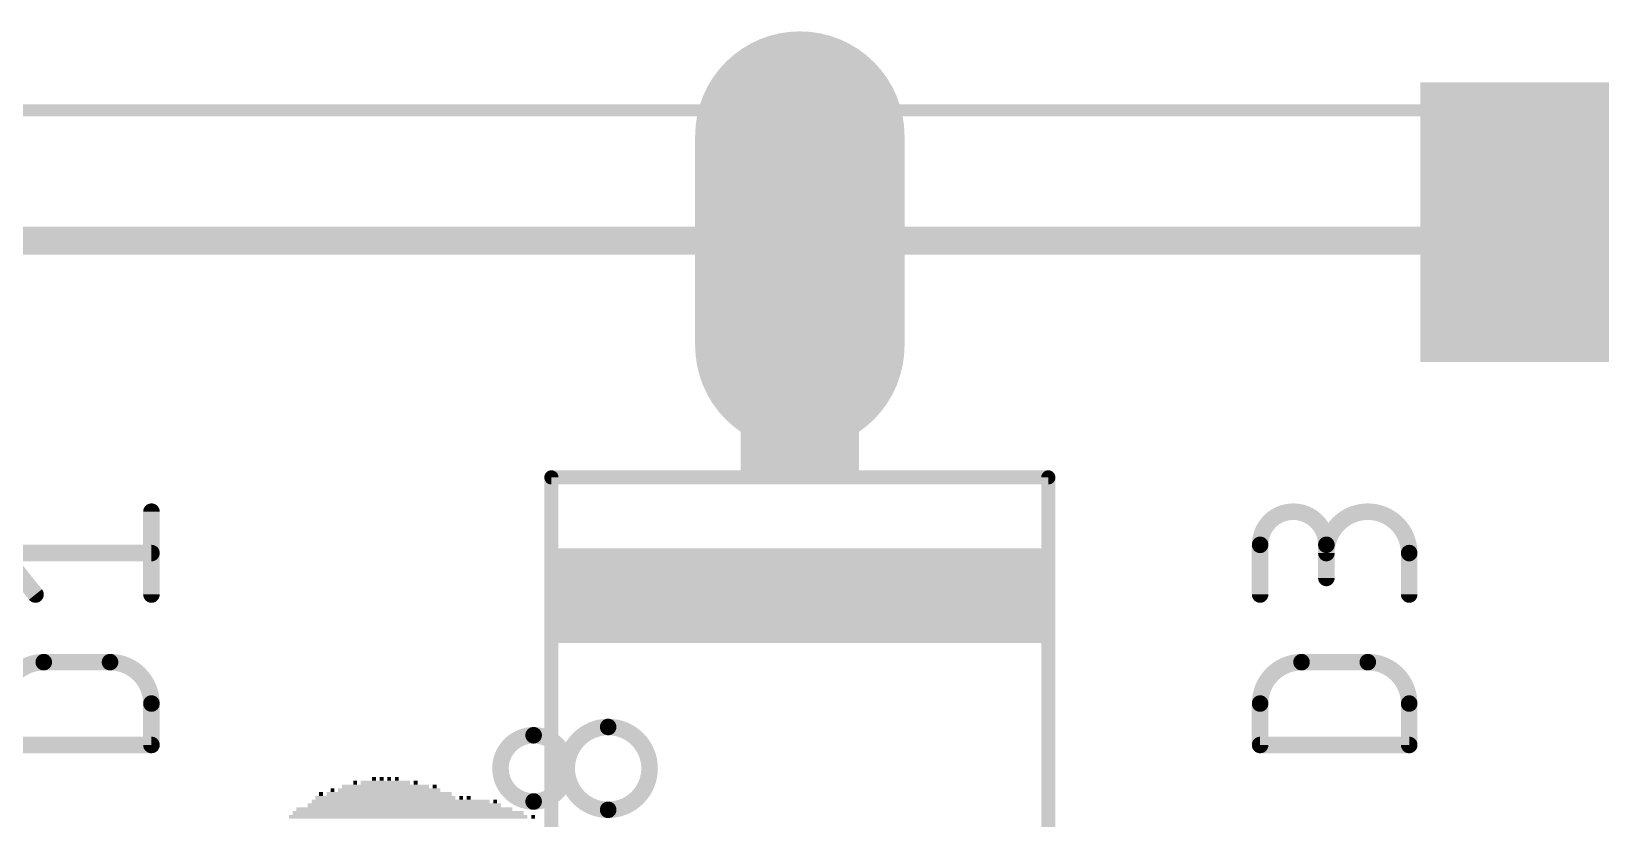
# Model space of a CAD drawing. Extents: x 38 to 139, y -3 to 81.
# Drawn here: x 55.25 to 72.1, y 61.42 to 69.87 of the extents above; entities that cross this region are included whole.
import ezdxf

# ---------------------------------------------------------------- set-up
doc = ezdxf.new("R2010")
doc.units = 0
for name, color, linetype in [('16', 132, 'CONTINUOUS'), ('17', 110, 'CONTINUOUS'), ('21', 253, 'CONTINUOUS'), ('22', 253, 'CONTINUOUS'), ('25', 253, 'CONTINUOUS'), ('27', 253, 'CONTINUOUS'), ('39', 12, 'CONTINUOUS'), ('51', 253, 'CONTINUOUS')]:
    doc.layers.add(name, color=color, linetype=linetype)

# ---------------------------------------------------------------- blocks, each defined once
blk = doc.blocks.new('RECT')
blk.add_solid([(-0.5, -0.5), (0.5, -0.5), (-0.5, 0.5), (0.5, 0.5)])
blk = doc.blocks.new('LONGP100')
at = {"const_width": 1}
blk.add_lwpolyline([(-0.5, 0), (0.5, 0)], dxfattribs=at)
at = {"const_width": 0.5}
for points in [[(-0.5, 0.25, 1), (-0.5, -0.25)], [(0.5, -0.25, 1), (0.5, 0.25)]]:
    blk.add_lwpolyline(points, format="xyb", dxfattribs=at)

msp = doc.modelspace()

# ---------------------------------------------------------------- linework, layer by layer
at = {"layer": '16', "const_width": 0.3}
for points in [[(50, 67.62), (63.5, 67.62)], [(76.5, 67.62), (63.5, 67.62)]]:
    msp.add_lwpolyline(points, dxfattribs=at)
at = {"layer": '16', "const_width": 0.15}
for points in [[(63.5, 67.695, 1), (63.5, 67.545)], [(63.5, 67.545, 1), (63.5, 67.695)]]:
    msp.add_lwpolyline(points, format="xyb", dxfattribs=at)
at = {"layer": '21', "const_width": 0.1524}
for points in [[(60.833, 65.08), (66.167, 65.08)], [(60.833, 54.92), (60.833, 65.08)], [(66.167, 65.08), (66.167, 54.92)]]:
    msp.add_lwpolyline(points, dxfattribs=at)
at = {"layer": '21', "const_width": 0.0762}
for points in [[(60.833, 65.1181, 1), (60.833, 65.0419)], [(60.8711, 65.08, 1), (60.7949, 65.08)], [(66.2051, 65.08, 1), (66.1289, 65.08)], [(66.167, 65.0419, 1), (66.167, 65.1181)]]:
    msp.add_lwpolyline(points, format="xyb", dxfattribs=at)
at = {"layer": '22', "const_width": 0.127}
msp.add_lwpolyline([(135.36, 69.02), (40.96, 69.02)], dxfattribs=at)
at = {"layer": '25', "const_width": 0.1778}
for points in [[(56.5405, 63.8227), (56.5405, 64.7117)], [(55.2959, 63.8227), (54.9403, 64.2672)], [(54.9403, 64.2672), (56.5405, 64.2672)], [(68.4403, 63.8227), (68.4403, 64.3561)], [(69.1515, 64.3561), (69.1515, 64.0005)], [(70.0405, 63.8227), (70.0405, 64.2672)], [(55.3848, 63.0965), (56.096, 63.0965)], [(68.8848, 63.0965), (69.596, 63.0965)], [(56.5405, 62.652), (56.5405, 62.2075)], [(68.4403, 62.2075), (68.4403, 62.652)], [(70.0405, 62.652), (70.0405, 62.2075)], [(56.5405, 62.2075), (54.9403, 62.2075)], [(70.0405, 62.2075), (68.4403, 62.2075)]]:
    msp.add_lwpolyline(points, dxfattribs=at)
at = {"layer": '25'}
for points, const_width in [([(56.5849, 64.7117, 1), (56.4961, 64.7117)], 0.0889), ([(69.1515, 64.3561, 1), (68.4403, 64.3561)], 0.1778), ([(70.0405, 64.2672, 1), (69.1515, 64.2672)], 0.1778), ([(56.5405, 64.2228, 1), (56.5405, 64.3117)], 0.0889), ([(68.4848, 64.3561, 1), (68.3959, 64.3561)], 0.0889), ([(68.3959, 64.3561, 1), (68.4848, 64.3561)], 0.0889), ([(69.1959, 64.3561, 1), (69.1071, 64.3561)], 0.0889), ([(69.1071, 64.3561, 1), (69.1959, 64.3561)], 0.0889), ([(70.085, 64.2672, 1), (69.9961, 64.2672)], 0.0889), ([(69.1071, 64.2672, 1), (69.1959, 64.2672)], 0.0889), ([(69.9961, 64.2672, 1), (70.085, 64.2672)], 0.0889), ([(69.1071, 64.0005, 1), (69.1959, 64.0005)], 0.0889), ([(55.2612, 63.7949, 1), (55.3306, 63.8505)], 0.0889), ([(56.4961, 63.8227, 1), (56.5849, 63.8227)], 0.0889), ([(68.3959, 63.8227, 1), (68.4848, 63.8227)], 0.0889), ([(69.9961, 63.8227, 1), (70.085, 63.8227)], 0.0889), ([(55.3848, 63.0965, 0.4142), (54.9403, 62.652)], 0.1778), ([(55.3848, 63.1409, 1), (55.3848, 63.052)], 0.0889), ([(55.3848, 63.052, 1), (55.3848, 63.1409)], 0.0889), ([(56.5405, 62.652, 0.4142), (56.096, 63.0965)], 0.1778), ([(56.096, 63.1409, 1), (56.096, 63.052)], 0.0889), ([(56.096, 63.052, 1), (56.096, 63.1409)], 0.0889), ([(68.8848, 63.0965, 0.4142), (68.4403, 62.652)], 0.1778), ([(68.8848, 63.1409, 1), (68.8848, 63.052)], 0.0889), ([(68.8848, 63.052, 1), (68.8848, 63.1409)], 0.0889), ([(70.0405, 62.652, 0.4142), (69.596, 63.0965)], 0.1778), ([(69.596, 63.1409, 1), (69.596, 63.052)], 0.0889), ([(69.596, 63.052, 1), (69.596, 63.1409)], 0.0889), ([(56.5849, 62.652, 1), (56.4961, 62.652)], 0.0889), ([(56.4961, 62.652, 1), (56.5849, 62.652)], 0.0889), ([(68.4848, 62.652, 1), (68.3959, 62.652)], 0.0889), ([(68.3959, 62.652, 1), (68.4848, 62.652)], 0.0889), ([(70.085, 62.652, 1), (69.9961, 62.652)], 0.0889), ([(69.9961, 62.652, 1), (70.085, 62.652)], 0.0889), ([(56.4961, 62.2075, 1), (56.5849, 62.2075)], 0.0889), ([(56.5405, 62.163, 1), (56.5405, 62.2519)], 0.0889), ([(68.4403, 62.2519, 1), (68.4403, 62.163)], 0.0889), ([(68.3959, 62.2075, 1), (68.4848, 62.2075)], 0.0889), ([(69.9961, 62.2075, 1), (70.085, 62.2075)], 0.0889), ([(70.0405, 62.163, 1), (70.0405, 62.2519)], 0.0889)]:
    msp.add_lwpolyline(points, format="xyb", dxfattribs=dict(at, const_width=const_width))
at = {"layer": '27'}
for points, const_width in [([(61.4426, 62.4003, 1), (61.4426, 61.5113)], 0.1778), ([(61.4426, 61.5113, 1), (61.4426, 62.4003)], 0.1778), ([(61.4426, 62.4447, 1), (61.4426, 62.3559)], 0.0889), ([(61.4426, 62.3559, 1), (61.4426, 62.4447)], 0.0889), ([(60.6425, 62.3114, 1), (60.6425, 61.6002)], 0.1778), ([(60.6425, 61.6002, 1), (60.6425, 62.3114)], 0.1778), ([(60.6425, 62.3559, 1), (60.6425, 62.267)], 0.0889), ([(60.6425, 62.267, 1), (60.6425, 62.3559)], 0.0889), ([(60.6425, 61.6446, 1), (60.6425, 61.5558)], 0.0889), ([(60.6425, 61.5558, 1), (60.6425, 61.6446)], 0.0889), ([(61.4426, 61.5558, 1), (61.4426, 61.4669)], 0.0889), ([(61.4426, 61.4669, 1), (61.4426, 61.5558)], 0.0889)]:
    msp.add_lwpolyline(points, format="xyb", dxfattribs=dict(at, const_width=const_width))
at = {"layer": '51', "const_width": 1.27}
msp.add_lwpolyline([(63.5, 67.62), (63.5, 66.223)], dxfattribs=at)
at = {"layer": '51', "const_width": 0.635}
for points in [[(63.8175, 67.62, 1), (63.1825, 67.62)], [(63.1825, 66.223, 1), (63.8175, 66.223)]]:
    msp.add_lwpolyline(points, format="xyb", dxfattribs=at)

# ---------------------------------------------------------------- block references
at = {"layer": '17', "xscale": 2.2479, "yscale": 2.2479, "rotation": 270}
msp.add_blockref('LONGP100', (63.5, 67.62), dxfattribs=at)
msp.add_blockref('LONGP100', (63.5, 67.62), dxfattribs=at)
at = {"layer": '21', "rotation": 270}
for p, xscale, yscale in [((63.5, 65.5245), 0.889, 1.27), ((63.5, 63.81), 1.016, 5.334)]:
    msp.add_blockref('RECT', p, dxfattribs=dict(at, xscale=xscale, yscale=yscale))
at = {"layer": '21', "yscale": 0.0406}
for p, xscale in [((58.7266, 61.8027), 0.0406), ((59.0517, 61.8027), 0.5283), ((58.9298, 61.8434), 0.0406), ((59.011, 61.8434), 0.0406), ((59.0923, 61.8434), 0.0406), ((59.1736, 61.8434), 0.0406), ((59.3768, 61.8027), 0.0406), ((59.0517, 61.6402), 1.5037), ((58.3608, 61.6808), 0.0406), ((59.0923, 61.6808), 1.3411), ((58.4827, 61.7214), 0.0406), ((59.0923, 61.7214), 1.0973), ((59.0517, 61.7621), 0.9347), ((59.58, 61.7621), 0.0406), ((59.8645, 61.6402), 0.0406), ((59.9458, 61.6402), 0.0406), ((59.2955, 61.4776), 2.479), ((59.2549, 61.5182), 2.3165), ((59.2549, 61.5589), 2.0726), ((59.2142, 61.5995), 1.9101), ((60.2302, 61.5995), 0.0406), ((59.2955, 61.437), 2.5603), ((60.6366, 61.437), 0.0406)]:
    msp.add_blockref('RECT', p, dxfattribs=dict(at, xscale=xscale))
at = {"layer": '39', "xscale": 3, "yscale": 3, "rotation": 180}
msp.add_blockref('RECT', (71.66, 67.82), dxfattribs=at)

doc.saveas('drawing.dxf')
